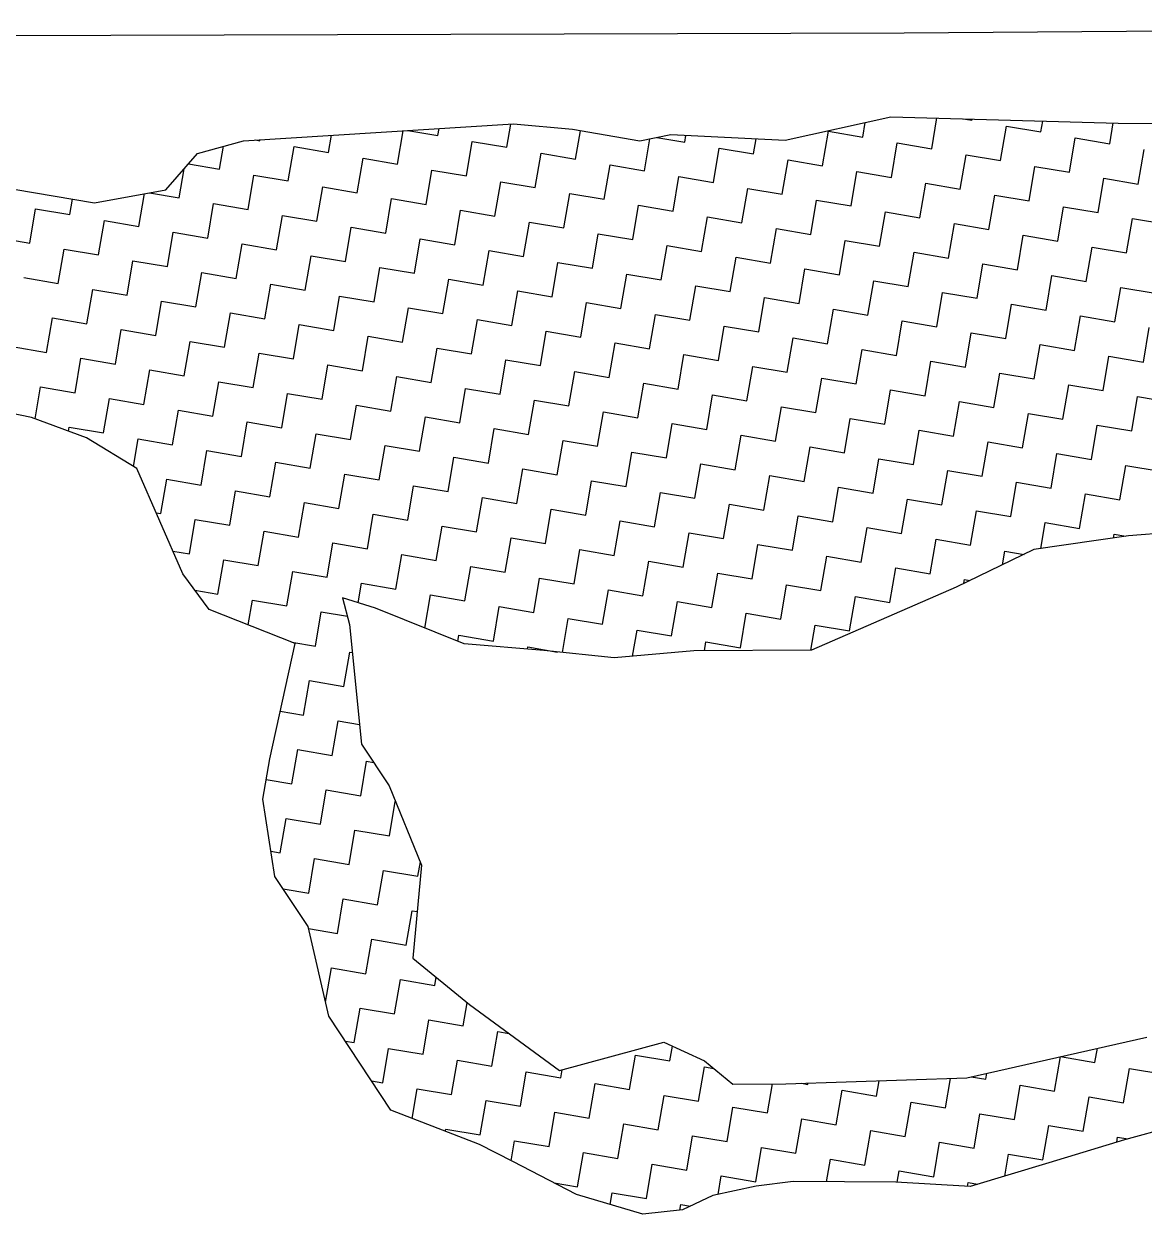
# Model space of a CAD drawing. Header units: metres. Extents: x 286044 to 288268, y 2013628 to 2015838.
# Drawn here: x 287453.5 to 287656.9, y 2015389.3 to 2015605.5 of the extents above; entities that cross this region are included whole.
import ezdxf

# ---------------------------------------------------------------- set-up
doc = ezdxf.new("R2010")
doc.units = ezdxf.units.M
doc.layers.add('POLY_HATCH', color=12, linetype='Continuous')
doc.layers.add('V_BOUND_LINE', color=7, linetype='Continuous')

msp = doc.modelspace()

# ---------------------------------------------------------------- linework, layer by layer
at = {"layer": 'POLY_HATCH'}
for p, q in [((287591.73, 2015584.32), (287610.89, 2015588.59)), ((287610.89, 2015588.59), (287652.17, 2015587.42)), ((287493.34, 2015584.24), (287542.38, 2015587.29)), ((287542.38, 2015587.29), (287553.1, 2015586.3)), ((287553.1, 2015586.3), (287565.32, 2015584.22)), ((287652.17, 2015587.42), (287680.22, 2015587.25)), ((287484.98, 2015581.9), (287493.34, 2015584.24)), ((287565.32, 2015584.22), (287570.96, 2015585.35)), ((287570.96, 2015585.35), (287591.73, 2015584.32)), ((287479.25, 2015575.34), (287484.98, 2015581.9)), ((287451.62, 2015575.44), (287466.27, 2015572.94)), ((287466.27, 2015572.94), (287479.25, 2015575.34)), ((287454.85, 2015533.99), (287437.75, 2015537.41)), ((287464.82, 2015530.27), (287454.85, 2015533.99)), ((287473.97, 2015524.68), (287464.82, 2015530.27)), ((287482.34, 2015505.58), (287473.97, 2015524.68)), ((287654.08, 2015512.48), (287636.89, 2015509.96)), ((287665.96, 2015513.38), (287654.08, 2015512.48)), ((287636.89, 2015509.96), (287622.74, 2015503.16)), ((287487.1, 2015499.11), (287482.34, 2015505.58)), ((287622.74, 2015503.16), (287596.49, 2015491.72)), ((287517.35, 2015499.35), (287511.34, 2015501.19)), ((287511.34, 2015501.19), (287512.61, 2015496.36)), ((287533.42, 2015492.84), (287517.35, 2015499.35)), ((287502.71, 2015492.92), (287487.1, 2015499.11)), ((287512.61, 2015496.36), (287514.78, 2015474.64)), ((287498.13, 2015471.99), (287502.71, 2015492.92)), ((287547.88, 2015491.63), (287533.42, 2015492.84)), ((287560.64, 2015490.3), (287547.88, 2015491.63)), ((287575.1, 2015491.6), (287560.64, 2015490.3)), ((287596.49, 2015491.72), (287575.1, 2015491.6)), ((287514.78, 2015474.64), (287519.78, 2015467.09)), ((287496.88, 2015464.63), (287498.13, 2015471.99)), ((287519.78, 2015467.09), (287525.7, 2015452.68)), ((287499.04, 2015450.63), (287496.88, 2015464.63)), ((287525.7, 2015452.68), (287524.08, 2015435.79)), ((287505.07, 2015441.53), (287499.04, 2015450.63)), ((287508.86, 2015425.24), (287505.07, 2015441.53)), ((287524.08, 2015435.79), (287534.37, 2015427.34)), ((287534.37, 2015427.34), (287550.76, 2015415.34)), ((287520.1, 2015408.18), (287508.86, 2015425.24)), ((287550.76, 2015415.34), (287569.66, 2015420.49)), ((287569.66, 2015420.49), (287577.05, 2015417.14)), ((287624.7, 2015414.04), (287657.39, 2015421.45)), ((287577.05, 2015417.14), (287582.19, 2015412.91)), ((287582.19, 2015412.91), (287591.83, 2015412.94)), ((287591.83, 2015412.94), (287624.7, 2015414.04)), ((287536.2, 2015401.9), (287520.1, 2015408.18)), ((287668.83, 2015407.06), (287653.34, 2015402.76)), ((287653.34, 2015402.76), (287639.61, 2015398.59)), ((287542.25, 2015398.85), (287536.2, 2015401.9)), ((287553.85, 2015392.83), (287542.25, 2015398.85)), ((287639.61, 2015398.59), (287625.33, 2015394.28)), ((287586.44, 2015394.35), (287578.58, 2015392.66)), ((287593.16, 2015395.22), (287586.44, 2015394.35)), ((287611.82, 2015395.07), (287593.16, 2015395.22)), ((287625.33, 2015394.28), (287611.82, 2015395.07)), ((287565.88, 2015389.27), (287553.85, 2015392.83)), ((287578.58, 2015392.66), (287573.08, 2015390.06)), ((287573.08, 2015390.06), (287565.88, 2015389.27))]:
    msp.add_line(p, q, dxfattribs=at)
at = {"layer": 'POLY_HATCH', "linetype": 'Continuous'}
for p, q in [((287618.32, 2015582.76), (287619.28, 2015588.36)), ((287624.03, 2015588.22), (287625.64, 2015587.95)), ((287625.64, 2015587.95), (287625.68, 2015588.17)), ((287521.32, 2015579.98), (287522.35, 2015586.04)), ((287523.19, 2015586.1), (287528.64, 2015585.17)), ((287528.64, 2015585.17), (287528.86, 2015586.45)), ((287541.15, 2015583.04), (287541.87, 2015587.26)), ((287553.65, 2015580.91), (287554.53, 2015586.05)), ((287598.5, 2015579.7), (287599.56, 2015585.95)), ((287599.56, 2015585.95), (287605.82, 2015584.89)), ((287605.82, 2015584.89), (287606.27, 2015587.56)), ((287630.83, 2015580.63), (287631.9, 2015586.88)), ((287631.9, 2015586.88), (287638.15, 2015585.82)), ((287638.15, 2015585.82), (287638.49, 2015587.81)), ((287650.66, 2015583.68), (287651.3, 2015587.45)), ((287495.52, 2015584.38), (287496.3, 2015584.24)), ((287496.3, 2015584.24), (287496.34, 2015584.43)), ((287508.81, 2015582.11), (287509.34, 2015585.24)), ((287533.83, 2015577.85), (287534.89, 2015584.1)), ((287534.89, 2015584.1), (287541.15, 2015583.04)), ((287566.16, 2015578.77), (287567.15, 2015584.58)), ((287568.38, 2015584.83), (287573.48, 2015583.96)), ((287573.48, 2015583.96), (287573.69, 2015585.21)), ((287585.99, 2015581.83), (287586.46, 2015584.58)), ((287611, 2015577.57), (287612.07, 2015583.82)), ((287612.07, 2015583.82), (287618.32, 2015582.76)), ((287643.34, 2015578.5), (287644.4, 2015584.75)), ((287644.4, 2015584.75), (287650.66, 2015583.68)), ((287488.99, 2015579.05), (287489.7, 2015583.22)), ((287501.49, 2015576.92), (287502.56, 2015583.18)), ((287502.56, 2015583.18), (287508.81, 2015582.11)), ((287546.33, 2015575.72), (287547.4, 2015581.97)), ((287547.4, 2015581.97), (287553.65, 2015580.91)), ((287578.67, 2015576.64), (287579.73, 2015582.9)), ((287579.73, 2015582.9), (287585.99, 2015581.83)), ((287623.51, 2015575.44), (287624.58, 2015581.69)), ((287624.58, 2015581.69), (287630.83, 2015580.63)), ((287655.84, 2015576.36), (287656.91, 2015582.62)), ((287483.34, 2015580.02), (287488.99, 2015579.05)), ((287514, 2015574.79), (287515.07, 2015581.05)), ((287515.07, 2015581.05), (287521.32, 2015579.98)), ((287558.84, 2015573.59), (287559.91, 2015579.84)), ((287559.91, 2015579.84), (287566.16, 2015578.77)), ((287591.18, 2015574.51), (287592.24, 2015580.77)), ((287592.24, 2015580.77), (287598.5, 2015579.7)), ((287636.02, 2015573.31), (287637.08, 2015579.56)), ((287637.08, 2015579.56), (287643.34, 2015578.5)), ((287481.67, 2015573.87), (287482.56, 2015579.13)), ((287494.17, 2015571.73), (287495.24, 2015577.99)), ((287495.24, 2015577.99), (287501.49, 2015576.92)), ((287526.51, 2015572.66), (287527.57, 2015578.91)), ((287527.57, 2015578.91), (287533.83, 2015577.85)), ((287571.35, 2015571.46), (287572.42, 2015577.71)), ((287572.42, 2015577.71), (287578.67, 2015576.64)), ((287603.68, 2015572.38), (287604.75, 2015578.64)), ((287604.75, 2015578.64), (287611, 2015577.57)), ((287648.53, 2015571.18), (287649.59, 2015577.43)), ((287649.59, 2015577.43), (287655.84, 2015576.36)), ((287506.68, 2015569.6), (287507.75, 2015575.86)), ((287507.75, 2015575.86), (287514, 2015574.79)), ((287539.02, 2015570.53), (287540.08, 2015576.78)), ((287540.08, 2015576.78), (287546.33, 2015575.72)), ((287583.86, 2015569.32), (287584.92, 2015575.58)), ((287584.92, 2015575.58), (287591.18, 2015574.51)), ((287616.19, 2015570.25), (287617.26, 2015576.5)), ((287617.26, 2015576.5), (287623.51, 2015575.44)), ((287461.84, 2015570.81), (287462.32, 2015573.62)), ((287474.35, 2015568.68), (287475.36, 2015574.62)), ((287476.27, 2015574.79), (287481.67, 2015573.87)), ((287486.85, 2015566.55), (287487.92, 2015572.8)), ((287487.92, 2015572.8), (287494.17, 2015571.73)), ((287519.19, 2015567.47), (287520.25, 2015573.73)), ((287520.25, 2015573.73), (287526.51, 2015572.66)), ((287551.52, 2015568.4), (287552.59, 2015574.65)), ((287552.59, 2015574.65), (287558.84, 2015573.59)), ((287596.36, 2015567.19), (287597.43, 2015573.45)), ((287597.43, 2015573.45), (287603.68, 2015572.38)), ((287628.7, 2015568.12), (287629.76, 2015574.37)), ((287629.76, 2015574.37), (287636.02, 2015573.31)), ((287454.52, 2015565.62), (287455.59, 2015571.87)), ((287455.59, 2015571.87), (287461.84, 2015570.81)), ((287499.36, 2015564.42), (287500.43, 2015570.67)), ((287500.43, 2015570.67), (287506.68, 2015569.6)), ((287531.7, 2015565.34), (287532.76, 2015571.6)), ((287532.76, 2015571.6), (287539.02, 2015570.53)), ((287564.03, 2015566.27), (287565.1, 2015572.52)), ((287565.1, 2015572.52), (287571.35, 2015571.46)), ((287608.87, 2015565.06), (287609.94, 2015571.32)), ((287609.94, 2015571.32), (287616.19, 2015570.25)), ((287641.21, 2015565.99), (287642.27, 2015572.24)), ((287642.27, 2015572.24), (287648.53, 2015571.18)), ((287467.03, 2015563.49), (287468.09, 2015569.74)), ((287468.09, 2015569.74), (287474.35, 2015568.68)), ((287511.87, 2015562.28), (287512.93, 2015568.54)), ((287512.93, 2015568.54), (287519.19, 2015567.47)), ((287544.2, 2015563.21), (287545.27, 2015569.46)), ((287545.27, 2015569.46), (287551.52, 2015568.4)), ((287576.54, 2015564.14), (287577.6, 2015570.39)), ((287577.6, 2015570.39), (287583.86, 2015569.32)), ((287621.38, 2015562.93), (287622.45, 2015569.19)), ((287622.45, 2015569.19), (287628.7, 2015568.12)), ((287653.71, 2015563.86), (287654.78, 2015570.11)), ((287654.78, 2015570.11), (287661.03, 2015569.05)), ((287448.27, 2015566.69), (287454.52, 2015565.62)), ((287479.54, 2015561.36), (287480.6, 2015567.61)), ((287480.6, 2015567.61), (287486.85, 2015566.55)), ((287524.38, 2015560.15), (287525.44, 2015566.41)), ((287525.44, 2015566.41), (287531.7, 2015565.34)), ((287556.71, 2015561.08), (287557.78, 2015567.33)), ((287557.78, 2015567.33), (287564.03, 2015566.27)), ((287589.05, 2015562.01), (287590.11, 2015568.26)), ((287590.11, 2015568.26), (287596.36, 2015567.19)), ((287633.89, 2015560.8), (287634.95, 2015567.05)), ((287634.95, 2015567.05), (287641.21, 2015565.99)), ((287459.71, 2015558.3), (287460.77, 2015564.55)), ((287460.77, 2015564.55), (287467.03, 2015563.49)), ((287492.04, 2015559.23), (287493.11, 2015565.48)), ((287493.11, 2015565.48), (287499.36, 2015564.42)), ((287536.88, 2015558.02), (287537.95, 2015564.28)), ((287537.95, 2015564.28), (287544.2, 2015563.21)), ((287569.22, 2015558.95), (287570.28, 2015565.2)), ((287570.28, 2015565.2), (287576.54, 2015564.14)), ((287601.55, 2015559.87), (287602.62, 2015566.13)), ((287602.62, 2015566.13), (287608.87, 2015565.06)), ((287646.39, 2015558.67), (287647.46, 2015564.92)), ((287647.46, 2015564.92), (287653.71, 2015563.86)), ((287472.22, 2015556.17), (287473.28, 2015562.42)), ((287473.28, 2015562.42), (287479.54, 2015561.36)), ((287504.55, 2015557.1), (287505.62, 2015563.35)), ((287505.62, 2015563.35), (287511.87, 2015562.28)), ((287549.39, 2015555.89), (287550.46, 2015562.14)), ((287550.46, 2015562.14), (287556.71, 2015561.08)), ((287581.73, 2015556.82), (287582.79, 2015563.07)), ((287582.79, 2015563.07), (287589.05, 2015562.01)), ((287614.06, 2015557.74), (287615.13, 2015564)), ((287615.13, 2015564), (287621.38, 2015562.93)), ((287484.72, 2015554.04), (287485.79, 2015560.29)), ((287485.79, 2015560.29), (287492.04, 2015559.23)), ((287517.06, 2015554.97), (287518.12, 2015561.22)), ((287518.12, 2015561.22), (287524.38, 2015560.15)), ((287561.9, 2015553.76), (287562.96, 2015560.01)), ((287562.96, 2015560.01), (287569.22, 2015558.95)), ((287594.23, 2015554.69), (287595.3, 2015560.94)), ((287595.3, 2015560.94), (287601.55, 2015559.87)), ((287626.57, 2015555.61), (287627.63, 2015561.87)), ((287627.63, 2015561.87), (287633.89, 2015560.8)), ((287453.45, 2015559.37), (287459.71, 2015558.3)), ((287497.23, 2015551.91), (287498.3, 2015558.16)), ((287498.3, 2015558.16), (287504.55, 2015557.1)), ((287529.57, 2015552.83), (287530.63, 2015559.09)), ((287530.63, 2015559.09), (287536.88, 2015558.02)), ((287574.41, 2015551.63), (287575.47, 2015557.88)), ((287575.47, 2015557.88), (287581.73, 2015556.82)), ((287606.74, 2015552.55), (287607.81, 2015558.81)), ((287607.81, 2015558.81), (287614.06, 2015557.74)), ((287639.08, 2015553.48), (287640.14, 2015559.73)), ((287640.14, 2015559.73), (287646.39, 2015558.67)), ((287464.9, 2015550.98), (287465.96, 2015557.24)), ((287465.96, 2015557.24), (287472.22, 2015556.17)), ((287509.74, 2015549.78), (287510.8, 2015556.03)), ((287510.8, 2015556.03), (287517.06, 2015554.97)), ((287542.07, 2015550.7), (287543.14, 2015556.96)), ((287543.14, 2015556.96), (287549.39, 2015555.89)), ((287586.91, 2015549.5), (287587.98, 2015555.75)), ((287587.98, 2015555.75), (287594.23, 2015554.69)), ((287619.25, 2015550.42), (287620.31, 2015556.68)), ((287620.31, 2015556.68), (287626.57, 2015555.61)), ((287651.58, 2015551.35), (287652.65, 2015557.6)), ((287652.65, 2015557.6), (287658.9, 2015556.54)), ((287477.4, 2015548.85), (287478.47, 2015555.1)), ((287478.47, 2015555.1), (287484.72, 2015554.04)), ((287522.25, 2015547.65), (287523.31, 2015553.9)), ((287523.31, 2015553.9), (287529.57, 2015552.83)), ((287554.58, 2015548.57), (287555.65, 2015554.83)), ((287555.65, 2015554.83), (287561.9, 2015553.76)), ((287599.42, 2015547.37), (287600.49, 2015553.62)), ((287600.49, 2015553.62), (287606.74, 2015552.55)), ((287631.76, 2015548.29), (287632.82, 2015554.55)), ((287632.82, 2015554.55), (287639.08, 2015553.48)), ((287457.58, 2015545.79), (287458.64, 2015552.05)), ((287458.64, 2015552.05), (287464.9, 2015550.98)), ((287489.91, 2015546.72), (287490.98, 2015552.97)), ((287490.98, 2015552.97), (287497.23, 2015551.91)), ((287534.75, 2015545.51), (287535.82, 2015551.77)), ((287535.82, 2015551.77), (287542.07, 2015550.7)), ((287567.09, 2015546.44), (287568.15, 2015552.69)), ((287568.15, 2015552.69), (287574.41, 2015551.63)), ((287611.93, 2015545.24), (287612.99, 2015551.49)), ((287612.99, 2015551.49), (287619.25, 2015550.42)), ((287644.26, 2015546.16), (287645.33, 2015552.42)), ((287645.33, 2015552.42), (287651.58, 2015551.35)), ((287470.08, 2015543.66), (287471.15, 2015549.92)), ((287471.15, 2015549.92), (287477.4, 2015548.85)), ((287502.42, 2015544.59), (287503.48, 2015550.84)), ((287503.48, 2015550.84), (287509.74, 2015549.78)), ((287547.26, 2015543.38), (287548.33, 2015549.64)), ((287548.33, 2015549.64), (287554.58, 2015548.57)), ((287579.6, 2015544.31), (287580.66, 2015550.56)), ((287580.66, 2015550.56), (287586.91, 2015549.5)), ((287624.44, 2015543.1), (287625.5, 2015549.36)), ((287625.5, 2015549.36), (287631.76, 2015548.29)), ((287656.77, 2015544.03), (287657.84, 2015550.28)), ((287451.32, 2015546.86), (287457.58, 2015545.79)), ((287482.59, 2015541.53), (287483.66, 2015547.79)), ((287483.66, 2015547.79), (287489.91, 2015546.72)), ((287514.93, 2015542.46), (287515.99, 2015548.71)), ((287515.99, 2015548.71), (287522.25, 2015547.65)), ((287559.77, 2015541.25), (287560.83, 2015547.51)), ((287560.83, 2015547.51), (287567.09, 2015546.44)), ((287592.1, 2015542.18), (287593.17, 2015548.43)), ((287593.17, 2015548.43), (287599.42, 2015547.37)), ((287636.94, 2015540.97), (287638.01, 2015547.23)), ((287638.01, 2015547.23), (287644.26, 2015546.16)), ((287462.77, 2015538.47), (287463.83, 2015544.73)), ((287463.83, 2015544.73), (287470.08, 2015543.66)), ((287495.1, 2015539.4), (287496.17, 2015545.65)), ((287496.17, 2015545.65), (287502.42, 2015544.59)), ((287527.43, 2015540.33), (287528.5, 2015546.58)), ((287528.5, 2015546.58), (287534.75, 2015545.51)), ((287572.28, 2015539.12), (287573.34, 2015545.38)), ((287573.34, 2015545.38), (287579.6, 2015544.31)), ((287604.61, 2015540.05), (287605.68, 2015546.3)), ((287605.68, 2015546.3), (287611.93, 2015545.24)), ((287649.45, 2015538.84), (287650.52, 2015545.1)), ((287650.52, 2015545.1), (287656.77, 2015544.03)), ((287475.27, 2015536.34), (287476.34, 2015542.6)), ((287476.34, 2015542.6), (287482.59, 2015541.53)), ((287507.61, 2015537.27), (287508.67, 2015543.52)), ((287508.67, 2015543.52), (287514.93, 2015542.46)), ((287539.94, 2015538.2), (287541.01, 2015544.45)), ((287541.01, 2015544.45), (287547.26, 2015543.38)), ((287584.78, 2015536.99), (287585.85, 2015543.24)), ((287585.85, 2015543.24), (287592.1, 2015542.18)), ((287617.12, 2015537.92), (287618.18, 2015544.17)), ((287618.18, 2015544.17), (287624.44, 2015543.1)), ((287487.78, 2015534.21), (287488.85, 2015540.47)), ((287488.85, 2015540.47), (287495.1, 2015539.4)), ((287520.11, 2015535.14), (287521.18, 2015541.39)), ((287521.18, 2015541.39), (287527.43, 2015540.33)), ((287552.45, 2015536.06), (287553.51, 2015542.32)), ((287553.51, 2015542.32), (287559.77, 2015541.25)), ((287597.29, 2015534.86), (287598.36, 2015541.11)), ((287598.36, 2015541.11), (287604.61, 2015540.05)), ((287629.62, 2015535.79), (287630.69, 2015542.04)), ((287630.69, 2015542.04), (287636.94, 2015540.97)), ((287455.52, 2015533.74), (287456.51, 2015539.54)), ((287456.51, 2015539.54), (287462.77, 2015538.47)), ((287500.29, 2015532.08), (287501.35, 2015538.33)), ((287501.35, 2015538.33), (287507.61, 2015537.27)), ((287532.62, 2015533.01), (287533.69, 2015539.26)), ((287533.69, 2015539.26), (287539.94, 2015538.2)), ((287564.96, 2015533.93), (287566.02, 2015540.19)), ((287566.02, 2015540.19), (287572.28, 2015539.12)), ((287609.8, 2015532.73), (287610.86, 2015538.98)), ((287610.86, 2015538.98), (287617.12, 2015537.92)), ((287642.13, 2015533.65), (287643.2, 2015539.91)), ((287643.2, 2015539.91), (287649.45, 2015538.84)), ((287467.95, 2015531.16), (287469.02, 2015537.41)), ((287469.02, 2015537.41), (287475.27, 2015536.34)), ((287512.8, 2015529.95), (287513.86, 2015536.2)), ((287513.86, 2015536.2), (287520.11, 2015535.14)), ((287545.13, 2015530.88), (287546.2, 2015537.13)), ((287546.2, 2015537.13), (287552.45, 2015536.06)), ((287577.46, 2015531.8), (287578.53, 2015538.06)), ((287578.53, 2015538.06), (287584.78, 2015536.99)), ((287622.31, 2015530.6), (287623.37, 2015536.85)), ((287623.37, 2015536.85), (287629.62, 2015535.79)), ((287654.64, 2015531.52), (287655.71, 2015537.78)), ((287655.71, 2015537.78), (287661.96, 2015536.71)), ((287480.46, 2015529.02), (287481.53, 2015535.28)), ((287481.53, 2015535.28), (287487.78, 2015534.21)), ((287525.3, 2015527.82), (287526.37, 2015534.07)), ((287526.37, 2015534.07), (287532.62, 2015533.01)), ((287557.64, 2015528.75), (287558.7, 2015535)), ((287558.7, 2015535), (287564.96, 2015533.93)), ((287589.97, 2015529.67), (287591.04, 2015535.92)), ((287591.04, 2015535.92), (287597.29, 2015534.86)), ((287634.81, 2015528.47), (287635.88, 2015534.72)), ((287635.88, 2015534.72), (287642.13, 2015533.65)), ((287461.57, 2015531.48), (287461.7, 2015532.22)), ((287461.7, 2015532.22), (287467.95, 2015531.16)), ((287492.97, 2015526.89), (287494.03, 2015533.15)), ((287494.03, 2015533.15), (287500.29, 2015532.08)), ((287537.81, 2015525.69), (287538.88, 2015531.94)), ((287538.88, 2015531.94), (287545.13, 2015530.88)), ((287570.14, 2015526.61), (287571.21, 2015532.87)), ((287571.21, 2015532.87), (287577.46, 2015531.8)), ((287602.48, 2015527.54), (287603.54, 2015533.79)), ((287603.54, 2015533.79), (287609.8, 2015532.73)), ((287647.32, 2015526.33), (287648.39, 2015532.59)), ((287648.39, 2015532.59), (287654.64, 2015531.52)), ((287473.35, 2015525.06), (287474.21, 2015530.09)), ((287474.21, 2015530.09), (287480.46, 2015529.02)), ((287505.48, 2015524.76), (287506.54, 2015531.02)), ((287506.54, 2015531.02), (287512.8, 2015529.95)), ((287550.32, 2015523.56), (287551.38, 2015529.81)), ((287551.38, 2015529.81), (287557.64, 2015528.75)), ((287582.65, 2015524.48), (287583.72, 2015530.74)), ((287583.72, 2015530.74), (287589.97, 2015529.67)), ((287614.99, 2015525.41), (287616.05, 2015531.66)), ((287616.05, 2015531.66), (287622.31, 2015530.6)), ((287485.65, 2015521.7), (287486.71, 2015527.96)), ((287486.71, 2015527.96), (287492.97, 2015526.89)), ((287517.98, 2015522.63), (287519.05, 2015528.88)), ((287519.05, 2015528.88), (287525.3, 2015527.82)), ((287562.83, 2015521.43), (287563.89, 2015527.68)), ((287563.89, 2015527.68), (287570.14, 2015526.61)), ((287595.16, 2015522.35), (287596.23, 2015528.61)), ((287596.23, 2015528.61), (287602.48, 2015527.54)), ((287627.49, 2015523.28), (287628.56, 2015529.53)), ((287628.56, 2015529.53), (287634.81, 2015528.47)), ((287640, 2015521.15), (287641.07, 2015527.4)), ((287641.07, 2015527.4), (287647.32, 2015526.33)), ((287498.16, 2015519.57), (287499.22, 2015525.83)), ((287499.22, 2015525.83), (287505.48, 2015524.76)), ((287530.49, 2015520.5), (287531.56, 2015526.75)), ((287531.56, 2015526.75), (287537.81, 2015525.69)), ((287575.33, 2015519.29), (287576.4, 2015525.55)), ((287576.4, 2015525.55), (287582.65, 2015524.48)), ((287607.67, 2015520.22), (287608.73, 2015526.47)), ((287608.73, 2015526.47), (287614.99, 2015525.41)), ((287652.51, 2015519.02), (287653.57, 2015525.27)), ((287653.57, 2015525.27), (287659.83, 2015524.2)), ((287510.66, 2015517.44), (287511.73, 2015523.7)), ((287511.73, 2015523.7), (287517.98, 2015522.63)), ((287543, 2015518.37), (287544.06, 2015524.62)), ((287544.06, 2015524.62), (287550.32, 2015523.56)), ((287587.84, 2015517.16), (287588.91, 2015523.42)), ((287588.91, 2015523.42), (287595.16, 2015522.35)), ((287620.17, 2015518.09), (287621.24, 2015524.34)), ((287621.24, 2015524.34), (287627.49, 2015523.28)), ((287478.33, 2015516.52), (287479.4, 2015522.77)), ((287479.4, 2015522.77), (287485.65, 2015521.7)), ((287523.17, 2015515.31), (287524.24, 2015521.57)), ((287524.24, 2015521.57), (287530.49, 2015520.5)), ((287555.51, 2015516.24), (287556.57, 2015522.49)), ((287556.57, 2015522.49), (287562.83, 2015521.43)), ((287600.35, 2015515.03), (287601.41, 2015521.29)), ((287601.41, 2015521.29), (287607.67, 2015520.22)), ((287632.68, 2015515.96), (287633.75, 2015522.21)), ((287633.75, 2015522.21), (287640, 2015521.15)), ((287490.84, 2015514.39), (287491.9, 2015520.64)), ((287491.9, 2015520.64), (287498.16, 2015519.57)), ((287535.68, 2015513.18), (287536.74, 2015519.43)), ((287536.74, 2015519.43), (287543, 2015518.37)), ((287568.01, 2015514.11), (287569.08, 2015520.36)), ((287569.08, 2015520.36), (287575.33, 2015519.29)), ((287612.86, 2015512.9), (287613.92, 2015519.16)), ((287613.92, 2015519.16), (287620.17, 2015518.09)), ((287645.19, 2015513.83), (287646.26, 2015520.08)), ((287646.26, 2015520.08), (287652.51, 2015519.02)), ((287477.48, 2015516.66), (287478.33, 2015516.52)), ((287503.35, 2015512.25), (287504.41, 2015518.51)), ((287504.41, 2015518.51), (287510.66, 2015517.44)), ((287548.19, 2015511.05), (287549.25, 2015517.3)), ((287549.25, 2015517.3), (287555.51, 2015516.24)), ((287580.52, 2015511.98), (287581.59, 2015518.23)), ((287581.59, 2015518.23), (287587.84, 2015517.16)), ((287625.36, 2015510.77), (287626.43, 2015517.02)), ((287626.43, 2015517.02), (287632.68, 2015515.96)), ((287483.52, 2015509.2), (287484.58, 2015515.45)), ((287484.58, 2015515.45), (287490.84, 2015514.39)), ((287515.85, 2015510.12), (287516.92, 2015516.38)), ((287516.92, 2015516.38), (287523.17, 2015515.31)), ((287560.69, 2015508.92), (287561.76, 2015515.17)), ((287561.76, 2015515.17), (287568.01, 2015514.11)), ((287593.03, 2015509.84), (287594.09, 2015516.1)), ((287594.09, 2015516.1), (287600.35, 2015515.03)), ((287638.13, 2015510.14), (287638.94, 2015514.89)), ((287638.94, 2015514.89), (287645.19, 2015513.83)), ((287496.03, 2015507.07), (287497.09, 2015513.32)), ((287497.09, 2015513.32), (287503.35, 2015512.25)), ((287528.36, 2015507.99), (287529.43, 2015514.25)), ((287529.43, 2015514.25), (287535.68, 2015513.18)), ((287573.2, 2015506.79), (287574.27, 2015513.04)), ((287574.27, 2015513.04), (287580.52, 2015511.98)), ((287605.54, 2015507.71), (287606.6, 2015513.97)), ((287606.6, 2015513.97), (287612.86, 2015512.9)), ((287651.33, 2015512.07), (287651.44, 2015512.76)), ((287651.44, 2015512.76), (287653.56, 2015512.4)), ((287508.53, 2015504.94), (287509.6, 2015511.19)), ((287509.6, 2015511.19), (287515.85, 2015510.12)), ((287540.87, 2015505.86), (287541.93, 2015512.11)), ((287541.93, 2015512.11), (287548.19, 2015511.05)), ((287585.71, 2015504.66), (287586.77, 2015510.91)), ((287586.77, 2015510.91), (287593.03, 2015509.84)), ((287618.04, 2015505.58), (287619.11, 2015511.84)), ((287619.11, 2015511.84), (287625.36, 2015510.77)), ((287480.53, 2015509.71), (287483.52, 2015509.2)), ((287488.71, 2015501.88), (287489.77, 2015508.13)), ((287489.77, 2015508.13), (287496.03, 2015507.07)), ((287521.04, 2015502.8), (287522.11, 2015509.06)), ((287522.11, 2015509.06), (287528.36, 2015507.99)), ((287553.37, 2015503.73), (287554.44, 2015509.98)), ((287554.44, 2015509.98), (287560.69, 2015508.92)), ((287598.22, 2015502.53), (287599.28, 2015508.78)), ((287599.28, 2015508.78), (287605.54, 2015507.71)), ((287631.19, 2015507.22), (287631.62, 2015509.7)), ((287631.62, 2015509.7), (287635.11, 2015509.11)), ((287501.21, 2015499.75), (287502.28, 2015506)), ((287502.28, 2015506), (287508.53, 2015504.94)), ((287533.55, 2015500.67), (287534.61, 2015506.93)), ((287534.61, 2015506.93), (287540.87, 2015505.86)), ((287565.88, 2015501.6), (287566.95, 2015507.85)), ((287566.95, 2015507.85), (287573.2, 2015506.79)), ((287610.72, 2015500.39), (287611.79, 2015506.65)), ((287611.79, 2015506.65), (287618.04, 2015505.58)), ((287514.18, 2015500.32), (287514.79, 2015503.87)), ((287514.79, 2015503.87), (287521.04, 2015502.8)), ((287546.06, 2015498.54), (287547.12, 2015504.8)), ((287547.12, 2015504.8), (287553.37, 2015503.73)), ((287578.39, 2015499.47), (287579.46, 2015505.72)), ((287579.46, 2015505.72), (287585.71, 2015504.66)), ((287624.18, 2015503.85), (287624.3, 2015504.52)), ((287624.3, 2015504.52), (287625.23, 2015504.36)), ((287484.54, 2015502.59), (287488.71, 2015501.88)), ((287526.27, 2015495.73), (287527.29, 2015501.74)), ((287527.29, 2015501.74), (287533.55, 2015500.67)), ((287558.56, 2015496.41), (287559.63, 2015502.66)), ((287559.63, 2015502.66), (287565.88, 2015501.6)), ((287590.9, 2015497.34), (287591.96, 2015503.59)), ((287591.96, 2015503.59), (287598.22, 2015502.53)), ((287603.4, 2015495.21), (287604.47, 2015501.46)), ((287604.47, 2015501.46), (287610.72, 2015500.39)), ((287494.19, 2015496.3), (287494.96, 2015500.81)), ((287494.96, 2015500.81), (287501.21, 2015499.75)), ((287538.74, 2015493.35), (287539.8, 2015499.61)), ((287539.8, 2015499.61), (287546.06, 2015498.54)), ((287571.07, 2015494.28), (287572.14, 2015500.53)), ((287572.14, 2015500.53), (287578.39, 2015499.47)), ((287506.4, 2015492.43), (287507.47, 2015498.68)), ((287507.47, 2015498.68), (287512.22, 2015497.87)), ((287551.25, 2015491.28), (287552.31, 2015497.48)), ((287552.31, 2015497.48), (287558.56, 2015496.41)), ((287583.58, 2015492.15), (287584.64, 2015498.4)), ((287584.64, 2015498.4), (287590.9, 2015497.34)), ((287564.01, 2015490.6), (287564.82, 2015495.35)), ((287564.82, 2015495.35), (287571.07, 2015494.28)), ((287596.38, 2015491.72), (287597.15, 2015496.27)), ((287597.15, 2015496.27), (287603.4, 2015495.21)), ((287502.11, 2015493.16), (287506.4, 2015492.43)), ((287532.29, 2015493.3), (287532.48, 2015494.42)), ((287532.48, 2015494.42), (287538.74, 2015493.35)), ((287577.05, 2015491.61), (287577.32, 2015493.21)), ((287577.32, 2015493.21), (287583.58, 2015492.15)), ((287511.59, 2015485.11), (287512.66, 2015491.36)), ((287512.66, 2015491.36), (287513.12, 2015491.28)), ((287544.92, 2015491.88), (287544.99, 2015492.29)), ((287544.99, 2015492.29), (287550.37, 2015491.37)), ((287504.27, 2015479.92), (287505.34, 2015486.17)), ((287505.34, 2015486.17), (287511.59, 2015485.11)), ((287500.03, 2015480.64), (287504.27, 2015479.92)), ((287509.46, 2015472.6), (287510.52, 2015478.85)), ((287510.52, 2015478.85), (287514.43, 2015478.19)), ((287502.14, 2015467.41), (287503.21, 2015473.67)), ((287503.21, 2015473.67), (287509.46, 2015472.6)), ((287514.65, 2015465.28), (287515.71, 2015471.54)), ((287515.71, 2015471.54), (287516.98, 2015471.32)), ((287497.49, 2015468.21), (287502.14, 2015467.41)), ((287507.33, 2015460.09), (287508.39, 2015466.35)), ((287508.39, 2015466.35), (287514.65, 2015465.28)), ((287519.84, 2015457.96), (287520.9, 2015464.22)), ((287520.9, 2015464.22), (287520.96, 2015464.21)), ((287500.01, 2015454.91), (287501.07, 2015461.16)), ((287501.07, 2015461.16), (287507.33, 2015460.09)), ((287512.52, 2015452.77), (287513.58, 2015459.03)), ((287513.58, 2015459.03), (287519.84, 2015457.96)), ((287498.34, 2015455.19), (287500.01, 2015454.91)), ((287505.2, 2015447.59), (287506.26, 2015453.84)), ((287506.26, 2015453.84), (287512.52, 2015452.77)), ((287525.02, 2015450.64), (287525.47, 2015453.25)), ((287517.7, 2015445.45), (287518.77, 2015451.71)), ((287518.77, 2015451.71), (287525.02, 2015450.64)), ((287500.53, 2015448.38), (287505.2, 2015447.59)), ((287510.39, 2015440.27), (287511.45, 2015446.52)), ((287511.45, 2015446.52), (287517.7, 2015445.45)), ((287522.89, 2015438.14), (287523.96, 2015444.39)), ((287523.96, 2015444.39), (287524.89, 2015444.23)), ((287505.16, 2015441.16), (287510.39, 2015440.27)), ((287515.57, 2015432.95), (287516.64, 2015439.2)), ((287516.64, 2015439.2), (287522.89, 2015438.14)), ((287508.26, 2015427.8), (287509.32, 2015434.01)), ((287509.32, 2015434.01), (287515.57, 2015432.95)), ((287528.08, 2015430.82), (287528.33, 2015432.3)), ((287520.76, 2015425.63), (287521.83, 2015431.88)), ((287521.83, 2015431.88), (287528.08, 2015430.82)), ((287513.44, 2015420.44), (287514.51, 2015426.69)), ((287514.51, 2015426.69), (287520.76, 2015425.63)), ((287533.27, 2015423.5), (287533.98, 2015427.66)), ((287525.95, 2015418.31), (287527.02, 2015424.56)), ((287527.02, 2015424.56), (287533.27, 2015423.5)), ((287538.46, 2015416.18), (287539.52, 2015422.43)), ((287539.52, 2015422.43), (287541.54, 2015422.09)), ((287511.84, 2015420.71), (287513.44, 2015420.44)), ((287518.63, 2015413.12), (287519.7, 2015419.37)), ((287519.7, 2015419.37), (287525.95, 2015418.31)), ((287570.79, 2015417.1), (287571.25, 2015419.77)), ((287647.97, 2015416.82), (287648.41, 2015419.42)), ((287531.14, 2015410.99), (287532.2, 2015417.24)), ((287532.2, 2015417.24), (287538.46, 2015416.18)), ((287563.47, 2015411.92), (287564.54, 2015418.17)), ((287564.54, 2015418.17), (287570.79, 2015417.1)), ((287640.65, 2015411.64), (287641.71, 2015417.89)), ((287641.71, 2015417.89), (287647.97, 2015416.82)), ((287543.65, 2015408.86), (287544.71, 2015415.11)), ((287544.71, 2015415.11), (287550.96, 2015414.05)), ((287550.96, 2015414.05), (287551.21, 2015415.46)), ((287575.98, 2015409.78), (287577.05, 2015416.04)), ((287577.05, 2015416.04), (287578.73, 2015415.75)), ((287653.16, 2015409.51), (287654.22, 2015415.76)), ((287654.22, 2015415.76), (287660.48, 2015414.69)), ((287516.61, 2015413.46), (287518.63, 2015413.12)), ((287556.15, 2015406.73), (287557.22, 2015412.98)), ((287557.22, 2015412.98), (287563.47, 2015411.92)), ((287588.49, 2015407.65), (287589.39, 2015412.93)), ((287594.66, 2015413.04), (287595.81, 2015412.84)), ((287595.81, 2015412.84), (287595.85, 2015413.08)), ((287608.31, 2015410.71), (287608.79, 2015413.51)), ((287620.82, 2015408.58), (287621.74, 2015413.94)), ((287625.49, 2015414.22), (287628.14, 2015413.77)), ((287628.14, 2015413.77), (287628.33, 2015414.86)), ((287523.97, 2015406.67), (287524.88, 2015412.06)), ((287524.88, 2015412.06), (287531.14, 2015410.99)), ((287568.66, 2015404.6), (287569.73, 2015410.85)), ((287569.73, 2015410.85), (287575.98, 2015409.78)), ((287600.99, 2015405.52), (287602.06, 2015411.78)), ((287602.06, 2015411.78), (287608.31, 2015410.71)), ((287633.33, 2015406.45), (287634.39, 2015412.7)), ((287634.39, 2015412.7), (287640.65, 2015411.64)), ((287536.33, 2015403.67), (287537.39, 2015409.92)), ((287537.39, 2015409.92), (287543.65, 2015408.86)), ((287581.17, 2015402.47), (287582.23, 2015408.72)), ((287582.23, 2015408.72), (287588.49, 2015407.65)), ((287613.5, 2015403.39), (287614.57, 2015409.64)), ((287614.57, 2015409.64), (287620.82, 2015408.58)), ((287645.84, 2015404.32), (287646.9, 2015410.57)), ((287646.9, 2015410.57), (287653.16, 2015409.51)), ((287548.83, 2015401.54), (287549.9, 2015407.79)), ((287549.9, 2015407.79), (287556.15, 2015406.73)), ((287593.68, 2015400.33), (287594.74, 2015406.59)), ((287594.74, 2015406.59), (287600.99, 2015405.52)), ((287626.01, 2015401.26), (287627.08, 2015407.51)), ((287627.08, 2015407.51), (287633.33, 2015406.45)), ((287530, 2015404.32), (287530.07, 2015404.74)), ((287530.07, 2015404.74), (287536.33, 2015403.67)), ((287561.34, 2015399.41), (287562.41, 2015405.66)), ((287562.41, 2015405.66), (287568.66, 2015404.6)), ((287606.18, 2015398.2), (287607.25, 2015404.46)), ((287607.25, 2015404.46), (287613.5, 2015403.39)), ((287638.52, 2015399.13), (287639.58, 2015405.38)), ((287639.58, 2015405.38), (287645.84, 2015404.32)), ((287541.96, 2015398.99), (287542.58, 2015402.6)), ((287542.58, 2015402.6), (287548.83, 2015401.54)), ((287573.85, 2015397.28), (287574.91, 2015403.53)), ((287574.91, 2015403.53), (287581.17, 2015402.47)), ((287618.69, 2015396.07), (287619.76, 2015402.33)), ((287619.76, 2015402.33), (287626.01, 2015401.26)), ((287651.93, 2015402.33), (287652.09, 2015403.25)), ((287652.09, 2015403.25), (287653.96, 2015402.93)), ((287554.02, 2015394.22), (287555.09, 2015400.47)), ((287555.09, 2015400.47), (287561.34, 2015399.41)), ((287586.36, 2015395.15), (287587.42, 2015401.4)), ((287587.42, 2015401.4), (287593.68, 2015400.33)), ((287631.58, 2015396.17), (287632.26, 2015400.19)), ((287632.26, 2015400.19), (287638.52, 2015399.13)), ((287566.53, 2015392.09), (287567.59, 2015398.34)), ((287567.59, 2015398.34), (287573.85, 2015397.28)), ((287599.23, 2015395.17), (287599.93, 2015399.27)), ((287599.93, 2015399.27), (287606.18, 2015398.2)), ((287579.53, 2015392.86), (287580.1, 2015396.21)), ((287580.1, 2015396.21), (287586.36, 2015395.15)), ((287612.08, 2015395.06), (287612.44, 2015397.14)), ((287612.44, 2015397.14), (287618.69, 2015396.07)), ((287549.79, 2015394.94), (287554.02, 2015394.22)), ((287624.83, 2015394.31), (287624.94, 2015395.01)), ((287624.94, 2015395.01), (287626.72, 2015394.7)), ((287559.91, 2015391.04), (287560.28, 2015393.15)), ((287560.28, 2015393.15), (287566.53, 2015392.09)), ((287572.61, 2015390.01), (287572.78, 2015391.02)), ((287572.78, 2015391.02), (287574.5, 2015390.73))]:
    msp.add_line(p, q, dxfattribs=at)
at = {"layer": 'V_BOUND_LINE'}
for p, q in [((287613.33, 2015603.81), (287820.22, 2015605.47)), ((287342.15, 2015603.02), (287613.33, 2015603.81))]:
    msp.add_line(p, q, dxfattribs=at)

doc.saveas('drawing.dxf')
